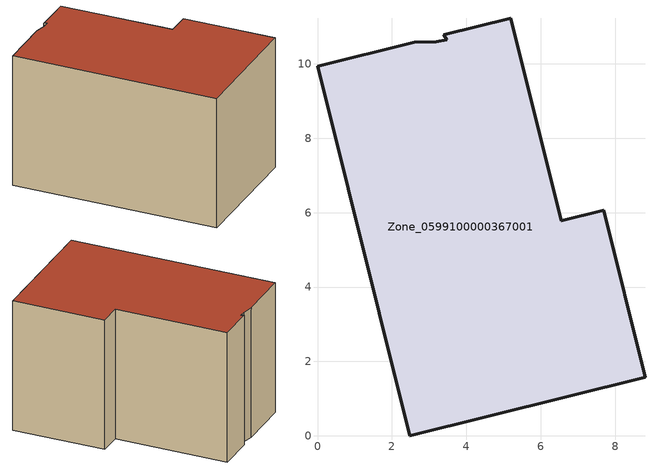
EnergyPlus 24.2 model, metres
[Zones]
Zone_0599100000367001
 floor ground (C_G): 3.4,10.78 5.2,11.23 6.56,5.79 7.69,6.07 8.81,1.58 2.48,0 0,9.93 2.6,10.58 3.19,10.59 3.48,10.65 z0
 wall outside (C_F): 2.48,0 8.81,1.58 7.69,6.07 6.56,5.79 5.2,11.23 3.4,10.78 3.48,10.65 3.19,10.59 2.6,10.58 0,9.93 2.48,0 z0:6.67
 roof outside (C_R): 5.2,11.23 3.4,10.78 3.48,10.65 3.19,10.59 2.6,10.58 0,9.93 2.48,0 8.81,1.58 7.69,6.07 6.56,5.79 z6.67
[BUILDING]
Pand.0599100000367001: North Axis=0; Terrain=City; Loads Convergence Tolerance Value=0.04; Temperature Convergence Tolerance Value=0.4; Solar Distribution=FullExterior; Maximum Number of Warmup Days=25; Minimum Number of Warmup Days=1
[Site:Location]
Rotterdam.The.Hague.AP_ZH_NLD Design_Conditions: Latitude=51.96; Longitude=4.45; Time Zone=1; Elevation=-4.5
[SITE:GROUNDTEMPERATURE:BUILDINGSURFACE]
18, 18, 18, 18, 18, 18, 18, 18, 18, 18, 18, 18
[MATERIAL] Thermal Absorptance=0.9; Solar Absorptance=0.7; Visible Absorptance=0.7
Name | Roughness | Thickness | Conductivity | Density | Specific Heat
G.TC.1992-2005 | MediumSmooth | 0.15 | 0.06 | 540 | 1210
F.TC.1992-2005 | Rough | 0.3 | 0.12 | 1920 | 840
R.TC.1992-2005 | MediumRough | 0.2 | 0.08 | 1500 | 1000
[CONSTRUCTION]
C_G: G.TC.1992-2005
C_F: F.TC.1992-2005
C_R: R.TC.1992-2005
[ZONE]
Zone_0599100000367001: Type=1; Multiplier=1; Ceiling Height=Autocalculate; Volume=Autocalculate; Floor Area=autocalculate; Part of Total Floor Area=Yes
[ZONEINFILTRATION:DESIGNFLOWRATE]
Infil_Zone_0599100000367001: Zone or ZoneList or Space or SpaceList=Zone_0599100000367001; Schedule=AlwaysOn; Design Flow Rate Calculation Method=Flow/Area; Flow Rate per Floor Area=0.0015; Constant Term Coefficient=1; Temperature Term Coefficient=0; Velocity Term Coefficient=0; Velocity Squared Term Coefficient=0
[HVACTEMPLATE:ZONE:IDEALLOADSAIRSYSTEM]
Zone_0599100000367001: Maximum Heating Supply Air Temperature=50; Minimum Cooling Supply Air Temperature=13; Maximum Heating Supply Air Humidity Ratio=0.0156; Minimum Cooling Supply Air Humidity Ratio=0.0077; Heating Limit=NoLimit; Cooling Limit=NoLimit; Dehumidification Control Type=ConstantSensibleHeatRatio; Cooling Sensible Heat Ratio=0.7; Dehumidification Setpoint=60; Humidification Control Type=None; Humidification Setpoint=30; Outdoor Air Method=None; Outdoor Air Flow Rate per Person=0.00944; Outdoor Air Flow Rate per Zone Floor Area=0; Outdoor Air Flow Rate per Zone=0; Demand Controlled Ventilation Type=None; Outdoor Air Economizer Type=NoEconomizer; Heat Recovery Type=None; Sensible Heat Recovery Effectiveness=0.7; Latent Heat Recovery Effectiveness=0.65
[ZONECONTROL:THERMOSTAT]
ThermostatControl_Zone_0599100000367001: Zone or ZoneList=Zone_0599100000367001; Control Type Schedule=DualSetpointControlType; Control 1=Thermostat_Zone_0599100000367001; Temperature Difference Between Cutout And Setpoint=0
[THERMOSTATSETPOINT:DUALSETPOINT]
Thermostat_Zone_0599100000367001: Heating Setpoint Temperature Schedule=HeatingSetpoint_Zone_0599100000367001; Cooling Setpoint Temperature Schedule=CoolingSetpoint_Zone_0599100000367001
[SCHEDULE:COMPACT]
HeatingSetpoint_Zone_0599100000367001: Through: 12/31, For: AllDays, Until: 24:00, 21
CoolingSetpoint_Zone_0599100000367001: Through: 12/31, For: AllDays, Until: 24:00, 24
DualSetpointControlType: Through: 12/31, For: AllDays, Until: 24:00, 4
AlwaysOn: Through: 12/31, For: AllDays, Until: 24:00, 1
